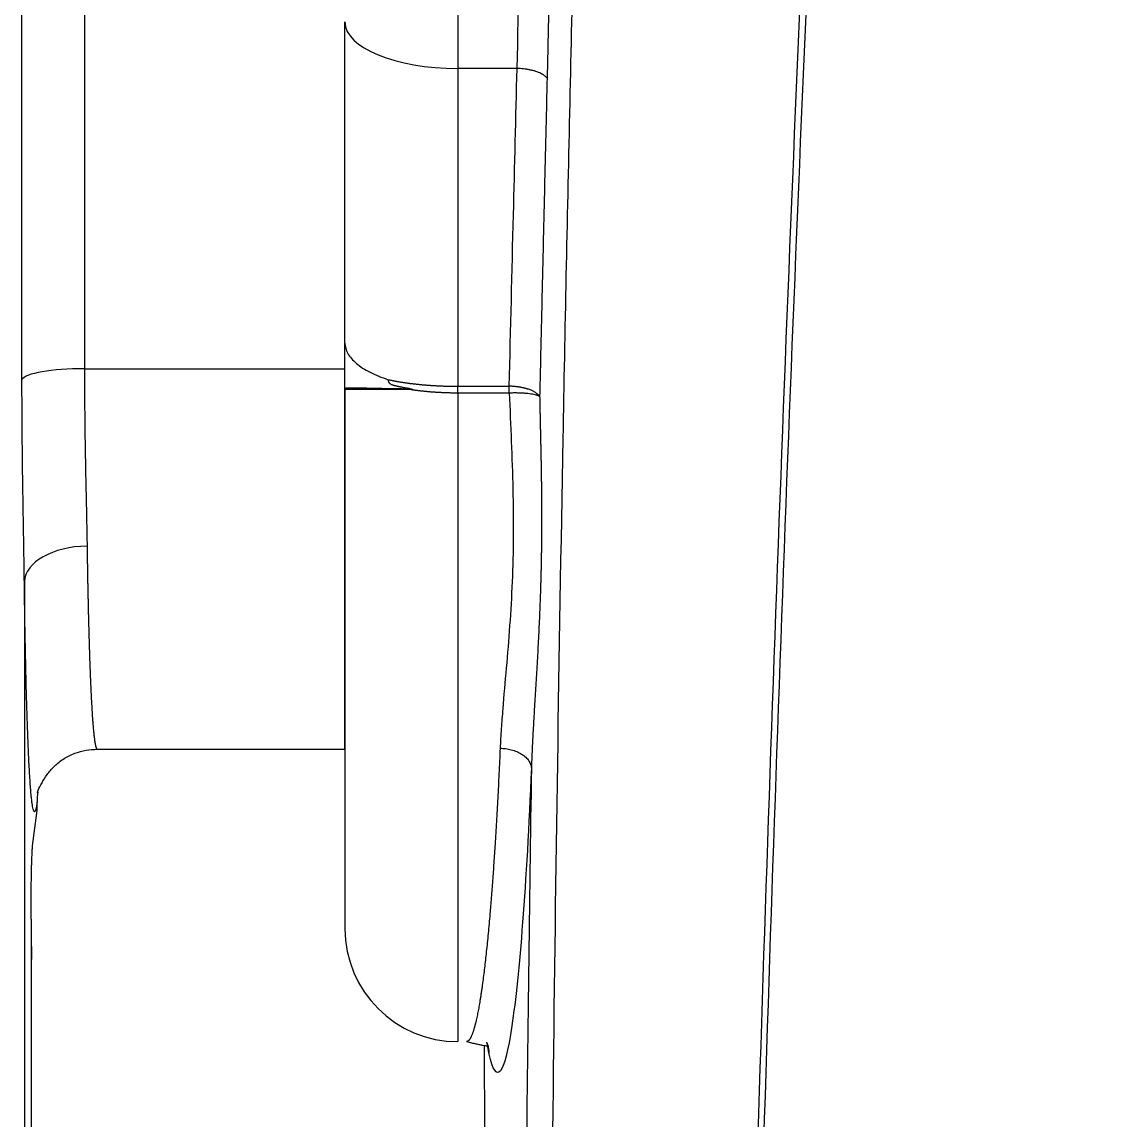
# Model space of a CAD drawing. Extents: x 8663 to 11443, y -20992 to -18942.
# Drawn here: x 9398.18 to 9415.45, y -19667.23 to -19649.71 of the extents above; entities that cross this region are included whole.
import ezdxf

# ---------------------------------------------------------------- set-up
doc = ezdxf.new("R2010")
doc.units = 0
doc.layers.add('1', color=7, linetype='CONTINUOUS')

msp = doc.modelspace()

# ---------------------------------------------------------------- linework, layer by layer
at = {"layer": '1', "color": 7, "linetype": 'CONTINUOUS'}
for p, q in [((9399.178, -19596.347), (9399.178, -19655.244)), ((9398.182, -19655.418), (9398.182, -19596.52)), ((9405.131, -19634.918), (9405.131, -19650.457)), ((9403.332, -19653.785), (9403.332, -19649.715)), ((9405.131, -19650.457), (9405.131, -19655.524)), ((9406.076, -19650.457), (9405.131, -19650.457)), ((9403.332, -19655.244), (9403.332, -19653.785)), ((9399.178, -19655.244), (9403.332, -19655.244)), ((9403.332, -19661.313), (9403.332, -19655.244)), ((9403.332, -19655.578), (9403.332, -19655.578)), ((9405.132, -19655.633), (9405.132, -19655.524)), ((9405.132, -19655.524), (9405.951, -19655.524)), ((9405.132, -19655.633), (9405.132, -19665.975)), ((9405.951, -19655.633), (9405.132, -19655.633)), ((9398.22, -19658.637), (9398.22, -19806.698)), ((9399.382, -19661.313), (9403.332, -19661.313)), ((9398.352, -19662.855), (9398.424, -19662.288)), ((9398.424, -19662.288), (9398.424, -19662.157)), ((9398.327, -19664.024), (9398.327, -19805.923)), ((9398.332, -19664.666), (9398.327, -19664.666)), ((9398.332, -19805.885), (9398.332, -19664.666))]:
    msp.add_line(p, q, dxfattribs=at)
msp.add_arc((9405.132, -19664.175), 1.8, 180, 270, dxfattribs=at)
for centre, major_axis, ratio, start_param, end_param in [((9405.131, -19649.715), (-1.799, 0), 0.412349, 0, 1.570796), ((9399.178, -19655.435), (1, 0), 0.190809, 1.570796, 3.050558), ((9403.832, -19655.574), (-0.5, 0), 0.857808, 0, 0.009666), ((9405.131, -19655.73), (-0.001, 0.5), 0.000474, 4.908309, 5.136952), ((9399.22, -19658.642), (1, 0.013), 0.568087, 1.563554, 3.110364), ((9405.132, -19666.179), (0.488, 0.11), 0.976784, 6.070726, 6.435378)]:
    msp.add_ellipse(centre, major_axis=major_axis, ratio=ratio, start_param=start_param, end_param=end_param, dxfattribs=at)
for points, knots in [([(9412.8, -19557.419), (9412.787, -19557.543), (9412.76, -19557.79), (9412.72, -19558.161), (9412.681, -19558.531), (9412.641, -19558.9), (9412.602, -19559.27), (9412.563, -19559.638), (9412.524, -19560.007), (9412.485, -19560.374), (9412.447, -19560.741), (9412.409, -19561.108), (9412.37, -19561.474), (9412.332, -19561.84), (9412.295, -19562.205), (9412.257, -19562.57), (9412.22, -19562.934), (9412.183, -19563.298), (9412.146, -19563.661), (9412.109, -19564.024), (9412.072, -19564.386), (9412.036, -19564.748), (9411.999, -19565.11), (9411.963, -19565.47), (9411.927, -19565.831), (9411.892, -19566.19), (9411.856, -19566.55), (9411.821, -19566.909), (9411.786, -19567.267), (9411.751, -19567.625), (9411.716, -19567.982), (9411.681, -19568.339), (9411.647, -19568.695), (9411.613, -19569.051), (9411.578, -19569.406), (9411.545, -19569.761), (9411.511, -19570.116), (9411.477, -19570.469), (9411.444, -19570.823), (9411.411, -19571.176), (9411.378, -19571.528), (9411.345, -19571.88), (9411.312, -19572.231), (9411.279, -19572.582), (9411.247, -19572.933), (9411.215, -19573.283), (9411.183, -19573.632), (9411.151, -19573.981), (9411.119, -19574.329), (9411.088, -19574.677), (9411.056, -19575.025), (9411.025, -19575.371), (9410.994, -19575.718), (9410.963, -19576.064), (9410.797, -19577.931), (9410.507, -19581.3), (9410.111, -19586.166), (9409.743, -19590.975), (9409.393, -19595.842), (9409.061, -19600.765), (9408.75, -19605.745), (9408.464, -19610.666), (9408.198, -19615.64), (9407.951, -19620.669), (9407.724, -19625.752), (9407.521, -19630.775), (9407.369, -19634.96), (9407.258, -19638.321), (9407.179, -19640.877), (9407.104, -19643.44), (9407.034, -19646.009), (9406.97, -19648.585), (9406.91, -19651.167), (9406.854, -19653.756), (9406.754, -19658.927), (9406.636, -19666.751), (9406.559, -19676.091), (9406.534, -19684.332), (9406.541, -19691.442), (9406.574, -19698.584), (9406.631, -19705.763), (9406.709, -19712.985), (9406.789, -19719.048), (9406.862, -19723.918), (9406.92, -19727.567), (9406.992, -19731.826), (9407.08, -19736.729), (9407.173, -19741.621), (9407.258, -19745.933), (9407.334, -19749.625), (9407.428, -19753.932), (9407.545, -19758.884), (9407.739, -19766.239), (9408.035, -19775.556), (9408.447, -19785.413), (9408.902, -19794.101), (9409.365, -19801.539), (9409.91, -19808.966), (9410.548, -19816.387), (9411.287, -19823.808), (9412.03, -19830.251), (9412.729, -19835.67), (9413.335, -19840.021), (9414.002, -19844.456), (9414.735, -19848.974), (9415.585, -19853.824), (9416.567, -19858.996), (9417.703, -19864.478), (9418.946, -19870.008), (9420.29, -19875.54), (9421.724, -19881.029), (9422.992, -19885.568), (9424.048, -19889.166), (9424.732, -19891.426), (9425.285, -19893.209), (9425.621, -19894.277), (9425.864, -19895.041), (9426.011, -19895.503), (9426.143, -19895.915), (9426.26, -19896.275), (9426.36, -19896.586), (9426.444, -19896.846), (9426.513, -19897.055), (9426.553, -19897.178), (9426.57, -19897.231)], [0, 0, 0, 0, 0.001241, 0.00248, 0.003717, 0.004952, 0.006185, 0.007416, 0.008645, 0.009872, 0.011097, 0.012319, 0.01354, 0.014759, 0.015976, 0.01719, 0.018403, 0.019613, 0.020822, 0.022028, 0.023233, 0.024435, 0.025635, 0.026834, 0.02803, 0.029224, 0.030416, 0.031607, 0.032795, 0.033981, 0.035165, 0.036347, 0.037527, 0.038705, 0.039881, 0.041055, 0.042226, 0.043396, 0.044564, 0.04573, 0.046893, 0.048055, 0.049215, 0.050372, 0.051528, 0.052681, 0.053833, 0.054982, 0.05613, 0.057275, 0.058418, 0.05956, 0.060699, 0.061836, 0.062971, 0.079103, 0.094968, 0.110569, 0.125907, 0.142077, 0.157962, 0.173567, 0.188891, 0.205005, 0.220826, 0.236356, 0.251599, 0.259392, 0.267179, 0.27496, 0.282736, 0.290508, 0.298274, 0.306037, 0.313796, 0.344647, 0.37569, 0.396095, 0.416699, 0.437512, 0.457875, 0.478521, 0.499454, 0.509686, 0.52004, 0.530515, 0.545888, 0.561649, 0.571965, 0.582371, 0.592863, 0.608343, 0.624159, 0.654855, 0.686785, 0.70704, 0.727874, 0.749295, 0.769464, 0.790282, 0.811757, 0.823758, 0.836014, 0.848524, 0.861289, 0.874309, 0.889719, 0.905324, 0.921126, 0.937126, 0.952927, 0.968554, 0.976532, 0.984276, 0.988293, 0.992138, 0.993638, 0.99499, 0.996194, 0.99725, 0.998159, 0.998921, 0.999534, 1, 1, 1, 1]), ([(9606.94, -20056.92), (9606.804, -20056.92), (9606.533, -20056.92), (9606.126, -20056.918), (9605.719, -20056.916), (9605.312, -20056.912), (9604.904, -20056.906), (9604.497, -20056.9), (9604.089, -20056.892), (9603.68, -20056.884), (9603.272, -20056.874), (9602.864, -20056.863), (9602.455, -20056.85), (9602.046, -20056.837), (9601.637, -20056.822), (9601.227, -20056.806), (9600.818, -20056.789), (9600.408, -20056.771), (9599.999, -20056.751), (9599.589, -20056.731), (9599.179, -20056.709), (9598.768, -20056.686), (9598.358, -20056.662), (9597.948, -20056.636), (9597.537, -20056.61), (9597.126, -20056.582), (9596.715, -20056.553), (9596.304, -20056.523), (9595.893, -20056.492), (9595.482, -20056.459), (9595.07, -20056.426), (9594.659, -20056.391), (9594.247, -20056.355), (9593.836, -20056.317), (9593.424, -20056.279), (9593.012, -20056.239), (9592.6, -20056.199), (9592.188, -20056.157), (9591.776, -20056.113), (9591.364, -20056.069), (9590.951, -20056.024), (9590.539, -20055.977), (9590.126, -20055.929), (9589.714, -20055.88), (9589.301, -20055.829), (9588.889, -20055.778), (9588.476, -20055.725), (9588.063, -20055.671), (9587.65, -20055.616), (9587.237, -20055.56), (9586.824, -20055.503), (9586.411, -20055.444), (9585.998, -20055.384), (9585.585, -20055.323), (9585.172, -20055.261), (9584.759, -20055.198), (9584.346, -20055.133), (9583.932, -20055.068), (9583.519, -20055.001), (9583.106, -20054.933), (9582.693, -20054.863), (9582.279, -20054.793), (9581.866, -20054.721), (9581.453, -20054.648), (9581.039, -20054.574), (9580.626, -20054.499), (9580.213, -20054.423), (9579.799, -20054.345), (9579.386, -20054.266), (9578.973, -20054.187), (9578.559, -20054.105), (9578.146, -20054.023), (9577.733, -20053.94), (9577.32, -20053.855), (9576.906, -20053.769), (9576.493, -20053.682), (9576.08, -20053.594), (9575.667, -20053.505), (9575.254, -20053.414), (9574.841, -20053.322), (9574.428, -20053.229), (9574.015, -20053.135), (9573.602, -20053.04), (9573.189, -20052.944), (9572.776, -20052.846), (9572.363, -20052.747), (9571.95, -20052.647), (9571.538, -20052.546), (9571.125, -20052.444), (9570.713, -20052.34), (9570.3, -20052.235), (9569.888, -20052.13), (9569.476, -20052.022), (9569.064, -20051.914), (9568.651, -20051.805), (9568.239, -20051.694), (9567.828, -20051.583), (9567.416, -20051.47), (9567.004, -20051.356), (9566.593, -20051.24), (9566.181, -20051.124), (9565.77, -20051.006), (9565.359, -20050.887), (9564.947, -20050.768), (9564.536, -20050.646), (9564.126, -20050.524), (9563.715, -20050.401), (9563.304, -20050.276), (9562.894, -20050.15), (9562.484, -20050.023), (9562.073, -20049.895), (9561.663, -20049.766), (9561.254, -20049.635), (9560.844, -20049.504), (9560.434, -20049.371), (9560.025, -20049.237), (9559.616, -20049.102), (9559.207, -20048.966), (9558.798, -20048.828), (9558.389, -20048.69), (9557.981, -20048.55), (9557.572, -20048.409), (9557.164, -20048.267), (9556.756, -20048.123), (9556.348, -20047.979), (9555.941, -20047.833), (9555.533, -20047.687), (9555.126, -20047.539), (9554.719, -20047.39), (9554.312, -20047.239), (9553.905, -20047.088), (9553.499, -20046.935), (9553.093, -20046.782), (9552.687, -20046.627), (9552.281, -20046.471), (9551.875, -20046.313), (9551.47, -20046.155), (9551.065, -20045.995), (9550.66, -20045.835), (9550.255, -20045.673), (9549.851, -20045.51), (9549.447, -20045.346), (9549.043, -20045.18), (9548.639, -20045.014), (9548.235, -20044.846), (9547.832, -20044.677), (9547.429, -20044.507), (9547.026, -20044.336), (9546.624, -20044.164), (9546.221, -20043.99), (9545.819, -20043.816), (9545.418, -20043.64), (9545.016, -20043.463), (9544.615, -20043.285), (9544.214, -20043.106), (9543.814, -20042.925), (9543.413, -20042.744), (9543.013, -20042.561), (9542.614, -20042.377), (9542.214, -20042.193), (9541.815, -20042.007), (9541.416, -20041.819), (9541.018, -20041.631), (9540.62, -20041.442), (9540.222, -20041.251), (9539.824, -20041.059), (9539.427, -20040.866), (9539.03, -20040.672), (9538.633, -20040.477), (9538.237, -20040.281), (9537.841, -20040.084), (9537.445, -20039.885), (9537.05, -20039.685), (9536.655, -20039.485), (9536.26, -20039.283), (9535.866, -20039.08), (9535.472, -20038.876), (9535.078, -20038.67), (9532.628, -20037.385), (9528.16, -20034.907), (9521.79, -20031.011), (9515.544, -20026.819), (9509.436, -20022.337), (9503.601, -20017.671), (9498.016, -20012.823), (9492.657, -20007.795), (9487.392, -20002.466), (9482.232, -19996.842), (9477.279, -19991.041), (9472.554, -19985.111), (9468.072, -19979.105), (9463.765, -19972.954), (9459.629, -19966.669), (9455.321, -19959.707), (9450.919, -19952.075), (9446.5, -19943.787), (9442.395, -19935.457), (9438.435, -19926.753), (9434.664, -19917.721), (9431.118, -19908.408), (9427.942, -19899.229), (9425.115, -19890.2), (9422.616, -19881.335), (9420.427, -19872.649), (9418.527, -19864.152), (9417.071, -19856.732), (9415.956, -19850.354), (9415.1, -19844.98), (9414.333, -19839.677), (9413.647, -19834.449), (9413.037, -19829.297), (9412.495, -19824.223), (9411.765, -19816.626), (9410.984, -19806.637), (9410.284, -19794.398), (9409.833, -19783.241), (9409.545, -19773.075), (9409.364, -19763.806), (9409.246, -19754.752), (9409.183, -19747.036), (9409.145, -19740.592), (9409.122, -19735.356), (9409.108, -19730.151), (9409.103, -19724.975), (9409.108, -19719.828), (9409.124, -19714.71), (9409.158, -19708.314), (9409.225, -19700.649), (9409.344, -19691.724), (9409.508, -19682.835), (9409.744, -19673.059), (9410.072, -19662.357), (9410.519, -19650.693), (9410.981, -19640.657), (9411.421, -19632.243), (9411.806, -19625.454), (9412.226, -19618.603), (9412.683, -19611.689), (9413.109, -19605.67), (9413.492, -19600.528), (9413.762, -19597.034), (9414.003, -19593.997), (9414.23, -19591.184), (9414.499, -19587.92), (9414.788, -19584.468), (9415.076, -19581.092), (9415.368, -19577.718), (9415.665, -19574.345), (9415.867, -19572.097), (9415.968, -19570.972)], [0, 0, 0, 0, 0.000679, 0.001358, 0.002037, 0.002717, 0.003397, 0.004078, 0.004759, 0.00544, 0.006122, 0.006804, 0.007486, 0.008169, 0.008852, 0.009536, 0.01022, 0.010904, 0.011589, 0.012274, 0.012959, 0.013645, 0.014331, 0.015017, 0.015704, 0.016391, 0.017079, 0.017766, 0.018455, 0.019143, 0.019832, 0.020521, 0.021211, 0.0219, 0.022591, 0.023281, 0.023972, 0.024663, 0.025355, 0.026047, 0.026739, 0.027432, 0.028125, 0.028818, 0.029512, 0.030206, 0.030901, 0.031595, 0.032291, 0.032986, 0.033682, 0.034378, 0.035075, 0.035771, 0.036469, 0.037166, 0.037864, 0.038563, 0.039261, 0.03996, 0.04066, 0.04136, 0.04206, 0.04276, 0.043461, 0.044162, 0.044864, 0.045566, 0.046268, 0.046971, 0.047674, 0.048377, 0.049081, 0.049785, 0.050489, 0.051194, 0.051899, 0.052605, 0.053311, 0.054017, 0.054724, 0.05543, 0.056138, 0.056846, 0.057554, 0.058262, 0.058971, 0.05968, 0.060389, 0.061099, 0.06181, 0.06252, 0.063231, 0.063942, 0.064654, 0.065366, 0.066078, 0.066791, 0.067504, 0.068218, 0.068931, 0.069646, 0.07036, 0.071075, 0.07179, 0.072506, 0.073221, 0.073938, 0.074654, 0.075371, 0.076088, 0.076806, 0.077524, 0.078242, 0.078961, 0.07968, 0.0804, 0.081119, 0.081839, 0.08256, 0.083281, 0.084002, 0.084723, 0.085445, 0.086167, 0.08689, 0.087613, 0.088336, 0.08906, 0.089784, 0.090508, 0.091233, 0.091958, 0.092684, 0.093409, 0.094136, 0.094862, 0.095589, 0.096317, 0.097044, 0.097772, 0.098501, 0.09923, 0.099959, 0.100688, 0.101418, 0.102149, 0.102879, 0.10361, 0.104342, 0.105073, 0.105806, 0.106538, 0.107271, 0.108004, 0.108737, 0.109471, 0.110205, 0.11094, 0.111675, 0.11241, 0.113146, 0.113881, 0.114618, 0.115354, 0.116091, 0.116829, 0.117566, 0.118305, 0.119043, 0.119782, 0.120521, 0.121261, 0.122, 0.122741, 0.123481, 0.124222, 0.124964, 0.125706, 0.138083, 0.15055, 0.163109, 0.175762, 0.188506, 0.200547, 0.212825, 0.225341, 0.238097, 0.25109, 0.263592, 0.27612, 0.288677, 0.301261, 0.31387, 0.329758, 0.345473, 0.361014, 0.376383, 0.393487, 0.410174, 0.426446, 0.4423, 0.45774, 0.472763, 0.487368, 0.50156, 0.510842, 0.519985, 0.528989, 0.537855, 0.546583, 0.555171, 0.563621, 0.585135, 0.605826, 0.625708, 0.641792, 0.657541, 0.672956, 0.688042, 0.697061, 0.706038, 0.714978, 0.723886, 0.732763, 0.74161, 0.750427, 0.765999, 0.781576, 0.79716, 0.81276, 0.833249, 0.85406, 0.875198, 0.887352, 0.899667, 0.912144, 0.924785, 0.93759, 0.945291, 0.953189, 0.956928, 0.962128, 0.968792, 0.975037, 0.98128, 0.987521, 0.993761, 1, 1, 1, 1]), ([(9416.176, -19571.27), (9416.173, -19571.299), (9416.161, -19571.414), (9416.135, -19571.667), (9416.092, -19572.083), (9416.033, -19572.664), (9415.952, -19573.463), (9415.857, -19574.407), (9415.651, -19576.493), (9415.347, -19579.65), (9414.963, -19583.839), (9414.607, -19587.919), (9414.258, -19592.096), (9413.989, -19595.493), (9413.782, -19598.179), (9413.651, -19599.9), (9413.524, -19601.593), (9413.401, -19603.26), (9413.209, -19605.891), (9412.907, -19610.125), (9412.466, -19616.612), (9411.988, -19624.186), (9411.543, -19631.907), (9411.083, -19640.617), (9410.621, -19650.557), (9410.172, -19662.106), (9409.807, -19673.798), (9409.528, -19685.632), (9409.335, -19697.606), (9409.236, -19707.837), (9409.193, -19716.266), (9409.178, -19722.845), (9409.179, -19729.437), (9409.196, -19736.041), (9409.227, -19742.658), (9409.271, -19749.286), (9409.332, -19755.924), (9409.419, -19762.57), (9409.537, -19769.223), (9409.692, -19775.882), (9409.891, -19782.528), (9410.149, -19789.402), (9410.491, -19796.748), (9410.958, -19804.828), (9411.589, -19813.638), (9412.435, -19823.175), (9413.559, -19833.43), (9415.039, -19844.39), (9416.617, -19853.917), (9418.13, -19861.766), (9419.39, -19867.708), (9420.753, -19873.599), (9422.218, -19879.437), (9423.783, -19885.221), (9425.446, -19890.948), (9427.206, -19896.617), (9429.06, -19902.226), (9431.007, -19907.774), (9433.045, -19913.258), (9435.173, -19918.678), (9437.389, -19924.032), (9439.693, -19929.318), (9442.084, -19934.533), (9444.561, -19939.676), (9447.125, -19944.745), (9449.773, -19949.738), (9452.506, -19954.652), (9455.322, -19959.486), (9458.22, -19964.237), (9461.198, -19968.904), (9464.257, -19973.484), (9467.395, -19977.975), (9470.615, -19982.373), (9473.914, -19986.674), (9476.368, -19989.723), (9477.907, -19991.582), (9478.5, -19992.292), (9479.095, -19992.999), (9479.693, -19993.702), (9480.293, -19994.403), (9480.895, -19995.1), (9481.5, -19995.794), (9482.107, -19996.485), (9482.716, -19997.172), (9483.328, -19997.856), (9483.942, -19998.537), (9484.559, -19999.215), (9485.177, -19999.889), (9485.799, -20000.56), (9486.422, -20001.228), (9487.048, -20001.892), (9487.676, -20002.553), (9488.307, -20003.21), (9488.94, -20003.864), (9489.575, -20004.515), (9490.213, -20005.162), (9490.852, -20005.805), (9491.495, -20006.445), (9492.139, -20007.081), (9492.786, -20007.714), (9493.435, -20008.343), (9494.086, -20008.968), (9494.74, -20009.59), (9495.396, -20010.209), (9496.054, -20010.823), (9496.714, -20011.434), (9497.377, -20012.041), (9498.041, -20012.644), (9498.708, -20013.244), (9499.378, -20013.84), (9500.05, -20014.432), (9500.723, -20015.021), (9501.399, -20015.605), (9502.077, -20016.186), (9502.757, -20016.762), (9503.44, -20017.335), (9504.124, -20017.904), (9504.81, -20018.47), (9505.498, -20019.031), (9506.189, -20019.588), (9506.881, -20020.142), (9507.576, -20020.692), (9508.272, -20021.237), (9508.97, -20021.779), (9509.671, -20022.317), (9510.373, -20022.852), (9511.077, -20023.382), (9511.783, -20023.908), (9512.491, -20024.43), (9513.201, -20024.949), (9513.912, -20025.463), (9514.625, -20025.974), (9515.34, -20026.48), (9516.057, -20026.983), (9516.775, -20027.481), (9517.495, -20027.976), (9518.217, -20028.466), (9518.94, -20028.953), (9519.665, -20029.435), (9520.392, -20029.913), (9521.12, -20030.388), (9521.85, -20030.858), (9522.581, -20031.324), (9523.314, -20031.787), (9524.048, -20032.245), (9524.784, -20032.699), (9525.522, -20033.149), (9526.261, -20033.595), (9527.001, -20034.037), (9527.743, -20034.475), (9528.486, -20034.909), (9529.231, -20035.338), (9529.976, -20035.764), (9530.724, -20036.185), (9531.472, -20036.602), (9532.222, -20037.015), (9532.973, -20037.424), (9533.725, -20037.829), (9534.479, -20038.229), (9535.234, -20038.626), (9535.99, -20039.018), (9536.747, -20039.406), (9537.505, -20039.79), (9538.265, -20040.17), (9539.025, -20040.545), (9539.787, -20040.916), (9540.55, -20041.284), (9541.313, -20041.646), (9542.078, -20042.005), (9542.844, -20042.359), (9543.611, -20042.71), (9544.379, -20043.056), (9545.148, -20043.397), (9545.917, -20043.735), (9546.687, -20044.068), (9547.459, -20044.396), (9548.231, -20044.721), (9549.004, -20045.041), (9549.778, -20045.357), (9550.553, -20045.669), (9551.328, -20045.977), (9552.105, -20046.28), (9552.882, -20046.579), (9553.659, -20046.873), (9554.438, -20047.164), (9555.217, -20047.45), (9555.996, -20047.731), (9556.776, -20048.009), (9557.557, -20048.282), (9558.339, -20048.551), (9559.121, -20048.815), (9559.903, -20049.075), (9560.686, -20049.331), (9561.47, -20049.583), (9562.254, -20049.83), (9563.038, -20050.073), (9563.823, -20050.312), (9564.608, -20050.547), (9565.393, -20050.777), (9566.179, -20051.002), (9566.965, -20051.224), (9567.751, -20051.441), (9568.538, -20051.654), (9569.325, -20051.863), (9570.112, -20052.067), (9570.899, -20052.267), (9571.687, -20052.462), (9572.474, -20052.654), (9573.262, -20052.841), (9574.05, -20053.023), (9574.838, -20053.202), (9575.626, -20053.376), (9576.414, -20053.546), (9577.203, -20053.711), (9577.991, -20053.872), (9578.779, -20054.029), (9579.566, -20054.181), (9580.354, -20054.33), (9581.142, -20054.473), (9581.93, -20054.613), (9582.718, -20054.748), (9583.505, -20054.879), (9584.293, -20055.006), (9585.08, -20055.128), (9585.867, -20055.246), (9586.653, -20055.36), (9587.44, -20055.469), (9588.226, -20055.574), (9589.012, -20055.674), (9589.797, -20055.771), (9590.582, -20055.863), (9591.366, -20055.951), (9592.151, -20056.034), (9592.934, -20056.113), (9593.718, -20056.188), (9594.5, -20056.258), (9595.283, -20056.325), (9596.064, -20056.386), (9596.846, -20056.444), (9597.626, -20056.497), (9598.406, -20056.546), (9599.186, -20056.591), (9599.964, -20056.631), (9600.742, -20056.667), (9601.52, -20056.699), (9602.296, -20056.727), (9603.072, -20056.75), (9603.847, -20056.769), (9604.622, -20056.784), (9605.395, -20056.794), (9606.168, -20056.8), (9606.683, -20056.801), (9606.94, -20056.801)], [0, 0, 0, 0, 0.000167, 0.000641, 0.001422, 0.00251, 0.003904, 0.005911, 0.007808, 0.015614, 0.023602, 0.03122, 0.038357, 0.046819, 0.050042, 0.053214, 0.056333, 0.0594, 0.062415, 0.070849, 0.08273, 0.098058, 0.112311, 0.124798, 0.145313, 0.16594, 0.186679, 0.207529, 0.228491, 0.249568, 0.260942, 0.272307, 0.283668, 0.29502, 0.306366, 0.317704, 0.329035, 0.340359, 0.351675, 0.362985, 0.374288, 0.385492, 0.397928, 0.411598, 0.4265, 0.442633, 0.460001, 0.4786, 0.498432, 0.508681, 0.518879, 0.529028, 0.539128, 0.549178, 0.559181, 0.569135, 0.579038, 0.588893, 0.598698, 0.608455, 0.618163, 0.627821, 0.637428, 0.646989, 0.656499, 0.665963, 0.675375, 0.684739, 0.694053, 0.703318, 0.712533, 0.721701, 0.730819, 0.739886, 0.748907, 0.750456, 0.752002, 0.753548, 0.755092, 0.756634, 0.758176, 0.759715, 0.761253, 0.76279, 0.764325, 0.765858, 0.767391, 0.768921, 0.770451, 0.771978, 0.773505, 0.775029, 0.776553, 0.778075, 0.779595, 0.781114, 0.782631, 0.784147, 0.785662, 0.787174, 0.788685, 0.790195, 0.791703, 0.793211, 0.794717, 0.796221, 0.797723, 0.799224, 0.800723, 0.802222, 0.803719, 0.805215, 0.806709, 0.808201, 0.809692, 0.811181, 0.812669, 0.814155, 0.81564, 0.817123, 0.818605, 0.820085, 0.821564, 0.823042, 0.824518, 0.825993, 0.827466, 0.828938, 0.830409, 0.831878, 0.833345, 0.83481, 0.836274, 0.837737, 0.839199, 0.840659, 0.842117, 0.843574, 0.84503, 0.846483, 0.847936, 0.849386, 0.850836, 0.852284, 0.853731, 0.855176, 0.85662, 0.858062, 0.859503, 0.860942, 0.86238, 0.863816, 0.865251, 0.866684, 0.868116, 0.869546, 0.870975, 0.872402, 0.873828, 0.875253, 0.876676, 0.878098, 0.879518, 0.880936, 0.882353, 0.883769, 0.885183, 0.886596, 0.888007, 0.889417, 0.890826, 0.892232, 0.893638, 0.895041, 0.896443, 0.897844, 0.899243, 0.900641, 0.902037, 0.903433, 0.904827, 0.906219, 0.907609, 0.908998, 0.910386, 0.911772, 0.913157, 0.91454, 0.915921, 0.917302, 0.918681, 0.920058, 0.921434, 0.922809, 0.924182, 0.925553, 0.926923, 0.928292, 0.929658, 0.931024, 0.932387, 0.933749, 0.935111, 0.936471, 0.937829, 0.939186, 0.940541, 0.941894, 0.943247, 0.944598, 0.945947, 0.947295, 0.948642, 0.949987, 0.95133, 0.952672, 0.954012, 0.95535, 0.956687, 0.958023, 0.959358, 0.960692, 0.962024, 0.963355, 0.964683, 0.96601, 0.967336, 0.968661, 0.969983, 0.971305, 0.972624, 0.973943, 0.97526, 0.976575, 0.977889, 0.979201, 0.980512, 0.981822, 0.98313, 0.984437, 0.985742, 0.987045, 0.988347, 0.989648, 0.990947, 0.992245, 0.993541, 0.994836, 0.996129, 0.997421, 0.998712, 1, 1, 1, 1]), ([(9406.076, -19650.457), (9406.101, -19649.447), (9406.117, -19648.426), (9406.14, -19646.364), (9406.148, -19645.325), (9406.167, -19644.277)], [0, 0, 0, 0, 0.5, 0.5, 1, 1, 1, 1]), ([(9406.665, -19644.434), (9406.664, -19644.485), (9406.662, -19644.587), (9406.659, -19644.74), (9406.656, -19644.893), (9406.653, -19645.046), (9406.65, -19645.199), (9406.648, -19645.352), (9406.645, -19645.506), (9406.643, -19645.659), (9406.64, -19645.813), (9406.638, -19645.967), (9406.635, -19646.12), (9406.633, -19646.274), (9406.631, -19646.428), (9406.628, -19646.582), (9406.626, -19646.736), (9406.624, -19646.89), (9406.621, -19647.044), (9406.619, -19647.199), (9406.617, -19647.353), (9406.614, -19647.507), (9406.612, -19647.662), (9406.609, -19647.816), (9406.607, -19647.971), (9406.604, -19648.126), (9406.601, -19648.281), (9406.599, -19648.436), (9406.596, -19648.591), (9406.593, -19648.746), (9406.59, -19648.901), (9406.587, -19649.056), (9406.584, -19649.211), (9406.581, -19649.367), (9406.578, -19649.522), (9406.575, -19649.678), (9406.572, -19649.833), (9406.568, -19649.989), (9406.565, -19650.145), (9406.561, -19650.301), (9406.558, -19650.457), (9406.555, -19650.561), (9406.554, -19650.613)], [0, 0, 0, 0, 0.024452, 0.048932, 0.073439, 0.097973, 0.122534, 0.147123, 0.171739, 0.196383, 0.221055, 0.245754, 0.270481, 0.295236, 0.320018, 0.344829, 0.369667, 0.394534, 0.419428, 0.444351, 0.469303, 0.494282, 0.519291, 0.544328, 0.569393, 0.594488, 0.619611, 0.644763, 0.669945, 0.695155, 0.720395, 0.745665, 0.770964, 0.796292, 0.821651, 0.847039, 0.872457, 0.897905, 0.923383, 0.948892, 0.974431, 1, 1, 1, 1]), ([(9405.951, -19655.524), (9405.973, -19654.613), (9405.995, -19653.702), (9406.037, -19652.013), (9406.056, -19651.235), (9406.076, -19650.457)], [0, 0, 0, 0, 0.539268, 0.539268, 1, 1, 1, 1]), ([(9406.554, -19650.613), (9406.549, -19650.801), (9406.54, -19651.178), (9406.527, -19651.743), (9406.513, -19652.308), (9406.5, -19652.872), (9406.487, -19653.436), (9406.474, -19654), (9406.461, -19654.563), (9406.448, -19655.126), (9406.439, -19655.501), (9406.435, -19655.689)], [0, 0, 0, 0, 0.11148, 0.222868, 0.334163, 0.445365, 0.556475, 0.667494, 0.778421, 0.889256, 1, 1, 1, 1]), ([(9403.332, -19654.835), (9403.332, -19654.891), (9403.347, -19654.947), (9403.408, -19655.056), (9403.454, -19655.109), (9403.573, -19655.21), (9403.647, -19655.258), (9403.818, -19655.345), (9403.915, -19655.384), (9404.022, -19655.419)], [0, 0, 0, 0, 0.25, 0.25, 0.5, 0.5, 0.75, 0.75, 1, 1, 1, 1]), ([(9399.178, -19655.244), (9399.178, -19655.259), (9399.178, -19655.288), (9399.178, -19655.332), (9399.178, -19655.376), (9399.178, -19655.42), (9399.179, -19655.465), (9399.179, -19655.51), (9399.179, -19655.555), (9399.179, -19655.6), (9399.179, -19655.646), (9399.18, -19655.692), (9399.18, -19655.739), (9399.18, -19655.785), (9399.181, -19655.832), (9399.181, -19655.879), (9399.182, -19655.927), (9399.182, -19655.974), (9399.183, -19656.022), (9399.183, -19656.07), (9399.184, -19656.119), (9399.184, -19656.168), (9399.185, -19656.216), (9399.186, -19656.266), (9399.186, -19656.315), (9399.187, -19656.365), (9399.188, -19656.414), (9399.189, -19656.464), (9399.189, -19656.515), (9399.19, -19656.565), (9399.191, -19656.616), (9399.192, -19656.666), (9399.193, -19656.716), (9399.195, -19656.794), (9399.197, -19656.928), (9399.202, -19657.145), (9399.206, -19657.349), (9399.21, -19657.511), (9399.212, -19657.606), (9399.213, -19657.695), (9399.215, -19657.78), (9399.216, -19657.86), (9399.218, -19657.936), (9399.219, -19658.007), (9399.22, -19658.052), (9399.22, -19658.074)], [0, 0, 0, 0, 0.014318, 0.028753, 0.043307, 0.057979, 0.072769, 0.087677, 0.102703, 0.117847, 0.13311, 0.14849, 0.163989, 0.179606, 0.195341, 0.211194, 0.227165, 0.243255, 0.259463, 0.275788, 0.292232, 0.308795, 0.325475, 0.342274, 0.35919, 0.376225, 0.393379, 0.41065, 0.42804, 0.445547, 0.463173, 0.480918, 0.49878, 0.515558, 0.562778, 0.64044, 0.74854, 0.785458, 0.820809, 0.854592, 0.886808, 0.917457, 0.946539, 0.974053, 1, 1, 1, 1]), ([(9398.22, -19658.637), (9398.22, -19658.623), (9398.22, -19658.595), (9398.219, -19658.553), (9398.219, -19658.511), (9398.218, -19658.468), (9398.218, -19658.426), (9398.217, -19658.383), (9398.216, -19658.34), (9398.216, -19658.297), (9398.215, -19658.254), (9398.214, -19658.211), (9398.214, -19658.168), (9398.213, -19658.124), (9398.212, -19658.08), (9398.211, -19658.037), (9398.211, -19657.993), (9398.21, -19657.949), (9398.209, -19657.904), (9398.208, -19657.86), (9398.208, -19657.816), (9398.207, -19657.771), (9398.206, -19657.726), (9398.205, -19657.681), (9398.205, -19657.636), (9398.204, -19657.591), (9398.203, -19657.546), (9398.202, -19657.5), (9398.202, -19657.455), (9398.201, -19657.409), (9398.2, -19657.363), (9398.199, -19657.317), (9398.199, -19657.271), (9398.198, -19657.225), (9398.197, -19657.178), (9398.196, -19657.132), (9398.196, -19657.071), (9398.194, -19656.995), (9398.193, -19656.905), (9398.192, -19656.814), (9398.191, -19656.723), (9398.19, -19656.632), (9398.189, -19656.54), (9398.188, -19656.448), (9398.187, -19656.356), (9398.186, -19656.263), (9398.185, -19656.171), (9398.184, -19656.078), (9398.184, -19655.984), (9398.183, -19655.891), (9398.183, -19655.797), (9398.183, -19655.702), (9398.182, -19655.608), (9398.182, -19655.513), (9398.182, -19655.449), (9398.182, -19655.418)], [0, 0, 0, 0, 0.014289, 0.028575, 0.042858, 0.057139, 0.071418, 0.085696, 0.099972, 0.114248, 0.128524, 0.1428, 0.157076, 0.171354, 0.185633, 0.199915, 0.214198, 0.228485, 0.242775, 0.257068, 0.271366, 0.285668, 0.299975, 0.314288, 0.328606, 0.342931, 0.357262, 0.371601, 0.385947, 0.400301, 0.414663, 0.429034, 0.443415, 0.457805, 0.472205, 0.486616, 0.501038, 0.528796, 0.556534, 0.584254, 0.61196, 0.639654, 0.66734, 0.69502, 0.722698, 0.750376, 0.778058, 0.805746, 0.833444, 0.861154, 0.88888, 0.916625, 0.944391, 0.972182, 1, 1, 1, 1]), ([(9404.022, -19655.419), (9404.028, -19655.42), (9404.039, -19655.422), (9404.056, -19655.426), (9404.073, -19655.429), (9404.09, -19655.433), (9404.107, -19655.436), (9404.125, -19655.439), (9404.142, -19655.443), (9404.16, -19655.446), (9404.178, -19655.449), (9404.195, -19655.452), (9404.213, -19655.455), (9404.231, -19655.458), (9404.25, -19655.461), (9404.268, -19655.463), (9404.286, -19655.466), (9404.305, -19655.469), (9404.323, -19655.471), (9404.342, -19655.474), (9404.361, -19655.476), (9404.38, -19655.479), (9404.399, -19655.481), (9404.418, -19655.484), (9404.437, -19655.486), (9404.456, -19655.488), (9404.475, -19655.49), (9404.494, -19655.492), (9404.514, -19655.494), (9404.533, -19655.496), (9404.553, -19655.498), (9404.572, -19655.5), (9404.592, -19655.501), (9404.611, -19655.503), (9404.631, -19655.505), (9404.651, -19655.506), (9404.671, -19655.508), (9404.69, -19655.509), (9404.71, -19655.51), (9404.73, -19655.512), (9404.75, -19655.513), (9404.77, -19655.514), (9404.79, -19655.515), (9404.81, -19655.516), (9404.83, -19655.517), (9404.85, -19655.518), (9404.87, -19655.519), (9404.89, -19655.52), (9404.91, -19655.52), (9404.93, -19655.521), (9404.95, -19655.521), (9404.971, -19655.522), (9404.991, -19655.522), (9405.011, -19655.523), (9405.031, -19655.523), (9405.051, -19655.523), (9405.071, -19655.523), (9405.091, -19655.524), (9405.111, -19655.524), (9405.125, -19655.524), (9405.131, -19655.524)], [0, 0, 0, 0, 0.017761, 0.035502, 0.053225, 0.070929, 0.088614, 0.10628, 0.123928, 0.141556, 0.159166, 0.176758, 0.19433, 0.211884, 0.22942, 0.246937, 0.264435, 0.281915, 0.299377, 0.31682, 0.334245, 0.351652, 0.369041, 0.386411, 0.403763, 0.421097, 0.438413, 0.455712, 0.472992, 0.490254, 0.507498, 0.524725, 0.541933, 0.559124, 0.576297, 0.593453, 0.610591, 0.627711, 0.644814, 0.661899, 0.678967, 0.696017, 0.713051, 0.730066, 0.747065, 0.764046, 0.78101, 0.797957, 0.814887, 0.8318, 0.848695, 0.865574, 0.882436, 0.899281, 0.916109, 0.932921, 0.949716, 0.966494, 0.983255, 1, 1, 1, 1]), ([(9404.37, -19655.564), (9404.363, -19655.563), (9404.351, -19655.561), (9404.332, -19655.558), (9404.315, -19655.555), (9404.298, -19655.552), (9404.282, -19655.549), (9404.267, -19655.547), (9404.253, -19655.544), (9404.24, -19655.541), (9404.228, -19655.539), (9404.217, -19655.537), (9404.206, -19655.534), (9404.197, -19655.532), (9404.188, -19655.531), (9404.18, -19655.529), (9404.171, -19655.527), (9404.162, -19655.525), (9404.152, -19655.522), (9404.143, -19655.519), (9404.133, -19655.517), (9404.123, -19655.515), (9404.113, -19655.512), (9404.104, -19655.51), (9404.095, -19655.507), (9404.087, -19655.505), (9404.077, -19655.501), (9404.067, -19655.496), (9404.056, -19655.49), (9404.046, -19655.482), (9404.04, -19655.474), (9404.036, -19655.466), (9404.033, -19655.46), (9404.03, -19655.451), (9404.028, -19655.442), (9404.025, -19655.431), (9404.023, -19655.423), (9404.023, -19655.419)], [0, 0, 0, 0, 0.047779, 0.093533, 0.137261, 0.17896, 0.218559, 0.256032, 0.291391, 0.324647, 0.355808, 0.384883, 0.411879, 0.4368, 0.45965, 0.480444, 0.499374, 0.529455, 0.554807, 0.578215, 0.603707, 0.630054, 0.656795, 0.683319, 0.707808, 0.729609, 0.749116, 0.785879, 0.819118, 0.848546, 0.874308, 0.887893, 0.904145, 0.923314, 0.945583, 0.9711, 1, 1, 1, 1]), ([(9403.332, -19655.574), (9403.332, -19655.573), (9403.332, -19655.572), (9403.332, -19655.571), (9403.332, -19655.57), (9403.332, -19655.569), (9403.332, -19655.568), (9403.332, -19655.567), (9403.332, -19655.567), (9403.332, -19655.566), (9403.332, -19655.565), (9403.333, -19655.564), (9403.333, -19655.563), (9403.333, -19655.562), (9403.333, -19655.561), (9403.334, -19655.56), (9403.334, -19655.56), (9403.335, -19655.559), (9403.335, -19655.558), (9403.336, -19655.558), (9403.337, -19655.557), (9403.338, -19655.556), (9403.339, -19655.556), (9403.34, -19655.555), (9403.342, -19655.554), (9403.343, -19655.554), (9403.345, -19655.553), (9403.347, -19655.553), (9403.349, -19655.552), (9403.351, -19655.552), (9403.354, -19655.551), (9403.357, -19655.551), (9403.36, -19655.55), (9403.363, -19655.55), (9403.367, -19655.55), (9403.371, -19655.549), (9403.375, -19655.549), (9403.38, -19655.549), (9403.385, -19655.549), (9403.39, -19655.548), (9403.396, -19655.548), (9403.409, -19655.548), (9403.431, -19655.548), (9403.467, -19655.548), (9403.508, -19655.548), (9403.555, -19655.549), (9403.597, -19655.55), (9403.631, -19655.551), (9403.653, -19655.551), (9403.676, -19655.552), (9403.699, -19655.552), (9403.723, -19655.553), (9403.748, -19655.554), (9403.774, -19655.554), (9403.8, -19655.555), (9403.827, -19655.555), (9403.855, -19655.556), (9403.883, -19655.557), (9403.911, -19655.557), (9403.941, -19655.558), (9403.971, -19655.558), (9404.001, -19655.559), (9404.032, -19655.559), (9404.063, -19655.56), (9404.095, -19655.56), (9404.128, -19655.561), (9404.161, -19655.561), (9404.194, -19655.562), (9404.228, -19655.562), (9404.263, -19655.563), (9404.298, -19655.563), (9404.334, -19655.564), (9404.358, -19655.564), (9404.37, -19655.564)], [0, 0, 0, 0, 0.001489, 0.003201, 0.005138, 0.007306, 0.009705, 0.012339, 0.015207, 0.018313, 0.021657, 0.025241, 0.029066, 0.033133, 0.037443, 0.041998, 0.046799, 0.051847, 0.057143, 0.062689, 0.068486, 0.074535, 0.080839, 0.087398, 0.094214, 0.101289, 0.108624, 0.116221, 0.124083, 0.13221, 0.140606, 0.149271, 0.158209, 0.167422, 0.176911, 0.186679, 0.19673, 0.207065, 0.217687, 0.2286, 0.239806, 0.251309, 0.299383, 0.348293, 0.398064, 0.44872, 0.500279, 0.519512, 0.538738, 0.557958, 0.577175, 0.59639, 0.615603, 0.634816, 0.654028, 0.673238, 0.692447, 0.711653, 0.730854, 0.750048, 0.769232, 0.788397, 0.807524, 0.826632, 0.845741, 0.864866, 0.884021, 0.903217, 0.922463, 0.941763, 0.96112, 0.980533, 1, 1, 1, 1]), ([(9403.332, -19655.578), (9403.332, -19656.787), (9403.332, -19657.949), (9403.332, -19660.05), (9403.332, -19660.988), (9403.332, -19662.535), (9403.332, -19663.144), (9403.332, -19663.964), (9403.332, -19664.174), (9403.332, -19664.175)], [0, 0, 0, 0, 0.250046, 0.250046, 0.500092, 0.500092, 0.750137, 0.750137, 1, 1, 1, 1]), ([(9404.375, -19655.578), (9404.368, -19655.578), (9404.355, -19655.578), (9404.335, -19655.578), (9404.316, -19655.578), (9404.296, -19655.578), (9404.277, -19655.578), (9404.258, -19655.578), (9404.239, -19655.578), (9404.22, -19655.578), (9404.201, -19655.578), (9404.182, -19655.578), (9404.164, -19655.578), (9404.145, -19655.578), (9404.127, -19655.578), (9404.108, -19655.578), (9404.09, -19655.578), (9404.072, -19655.578), (9404.055, -19655.578), (9404.037, -19655.578), (9404.019, -19655.578), (9404.002, -19655.578), (9403.985, -19655.578), (9403.968, -19655.578), (9403.951, -19655.578), (9403.934, -19655.578), (9403.918, -19655.578), (9403.901, -19655.578), (9403.885, -19655.578), (9403.869, -19655.578), (9403.853, -19655.578), (9403.838, -19655.578), (9403.822, -19655.578), (9403.807, -19655.578), (9403.792, -19655.578), (9403.777, -19655.578), (9403.762, -19655.578), (9403.748, -19655.578), (9403.733, -19655.578), (9403.719, -19655.578), (9403.705, -19655.578), (9403.692, -19655.578), (9403.678, -19655.578), (9403.665, -19655.578), (9403.652, -19655.578), (9403.639, -19655.578), (9403.627, -19655.578), (9403.612, -19655.578), (9403.595, -19655.578), (9403.577, -19655.578), (9403.559, -19655.578), (9403.542, -19655.578), (9403.525, -19655.578), (9403.509, -19655.578), (9403.493, -19655.578), (9403.478, -19655.578), (9403.464, -19655.578), (9403.45, -19655.578), (9403.436, -19655.578), (9403.424, -19655.578), (9403.412, -19655.578), (9403.401, -19655.578), (9403.391, -19655.578), (9403.381, -19655.578), (9403.372, -19655.578), (9403.364, -19655.578), (9403.357, -19655.578), (9403.35, -19655.578), (9403.345, -19655.578), (9403.34, -19655.578), (9403.337, -19655.578), (9403.334, -19655.578), (9403.332, -19655.578), (9403.332, -19655.578), (9403.332, -19655.578)], [0, 0, 0, 0, 0.010589, 0.02119, 0.031803, 0.042428, 0.053064, 0.063712, 0.074372, 0.085043, 0.095727, 0.106423, 0.11713, 0.12785, 0.138582, 0.149326, 0.160082, 0.170851, 0.181632, 0.192425, 0.20323, 0.214048, 0.224878, 0.235721, 0.246576, 0.257443, 0.268323, 0.279216, 0.290121, 0.301039, 0.31197, 0.322913, 0.333869, 0.344838, 0.35582, 0.366814, 0.377821, 0.388841, 0.399874, 0.410919, 0.421978, 0.433049, 0.444134, 0.455231, 0.466342, 0.477465, 0.488601, 0.499751, 0.517125, 0.53465, 0.552323, 0.570146, 0.588119, 0.606241, 0.624512, 0.642933, 0.661503, 0.680223, 0.699092, 0.718111, 0.737278, 0.756595, 0.776061, 0.795676, 0.81544, 0.835353, 0.855414, 0.875624, 0.895983, 0.91649, 0.937145, 0.957949, 0.9789, 1, 1, 1, 1]), ([(9404.37, -19655.564), (9404.373, -19655.565), (9404.378, -19655.566), (9404.385, -19655.567), (9404.391, -19655.568), (9404.396, -19655.569), (9404.4, -19655.57), (9404.404, -19655.571), (9404.406, -19655.572), (9404.407, -19655.573), (9404.408, -19655.574), (9404.408, -19655.574), (9404.408, -19655.575), (9404.407, -19655.575), (9404.406, -19655.576), (9404.404, -19655.576), (9404.402, -19655.577), (9404.399, -19655.577), (9404.396, -19655.577), (9404.393, -19655.577), (9404.389, -19655.578), (9404.385, -19655.578), (9404.38, -19655.578), (9404.377, -19655.578), (9404.375, -19655.578)], [0, 0, 0, 0, 0.110242, 0.207449, 0.291633, 0.362822, 0.421068, 0.466473, 0.499277, 0.515424, 0.526404, 0.533877, 0.542041, 0.554407, 0.572146, 0.595637, 0.625039, 0.660427, 0.701845, 0.749317, 0.802861, 0.862485, 0.928197, 1, 1, 1, 1]), ([(9405.131, -19655.633), (9405.124, -19655.633), (9405.109, -19655.633), (9405.087, -19655.632), (9405.065, -19655.632), (9405.043, -19655.632), (9405.02, -19655.632), (9404.998, -19655.631), (9404.976, -19655.63), (9404.954, -19655.63), (9404.932, -19655.629), (9404.91, -19655.628), (9404.888, -19655.627), (9404.865, -19655.626), (9404.843, -19655.625), (9404.821, -19655.624), (9404.8, -19655.623), (9404.778, -19655.621), (9404.756, -19655.62), (9404.734, -19655.618), (9404.712, -19655.617), (9404.691, -19655.615), (9404.669, -19655.613), (9404.647, -19655.611), (9404.626, -19655.609), (9404.605, -19655.607), (9404.583, -19655.605), (9404.562, -19655.602), (9404.541, -19655.6), (9404.52, -19655.597), (9404.499, -19655.595), (9404.478, -19655.592), (9404.457, -19655.59), (9404.436, -19655.587), (9404.416, -19655.584), (9404.395, -19655.581), (9404.382, -19655.579), (9404.375, -19655.578)], [0, 0, 0, 0, 0.028423, 0.056854, 0.085293, 0.11374, 0.142195, 0.170658, 0.19913, 0.227609, 0.256097, 0.284593, 0.313098, 0.341612, 0.370134, 0.398665, 0.427205, 0.455754, 0.484312, 0.512879, 0.541455, 0.570041, 0.598636, 0.627241, 0.655855, 0.684479, 0.713112, 0.741756, 0.770409, 0.799072, 0.827745, 0.856429, 0.885122, 0.913826, 0.94254, 0.971265, 1, 1, 1, 1]), ([(9405.951, -19655.633), (9405.971, -19656.152), (9405.996, -19656.664), (9406.014, -19657.421), (9406.017, -19657.672), (9406.013, -19658.163), (9406.007, -19658.404), (9405.977, -19659.116), (9405.941, -19659.574), (9405.883, -19660.238), (9405.864, -19660.455), (9405.838, -19660.775), (9405.83, -19660.88), (9405.819, -19661.037), (9405.816, -19661.089), (9405.81, -19661.193), (9405.807, -19661.244), (9405.805, -19661.296)], [0, 0, 0, 0, 0.25, 0.25, 0.375, 0.375, 0.5, 0.5, 0.75, 0.75, 0.875, 0.875, 0.9375, 0.9375, 0.96875, 0.96875, 1, 1, 1, 1]), ([(9406.435, -19655.689), (9406.434, -19655.687), (9406.432, -19655.684), (9406.429, -19655.679), (9406.424, -19655.673), (9406.418, -19655.666), (9406.411, -19655.659), (9406.403, -19655.651), (9406.393, -19655.643), (9406.381, -19655.633), (9406.367, -19655.624), (9406.35, -19655.614), (9406.331, -19655.604), (9406.31, -19655.593), (9406.285, -19655.583), (9406.265, -19655.575), (9406.25, -19655.57), (9406.241, -19655.568), (9406.232, -19655.565), (9406.222, -19655.562), (9406.211, -19655.559), (9406.199, -19655.556), (9406.187, -19655.553), (9406.174, -19655.55), (9406.16, -19655.547), (9406.145, -19655.544), (9406.129, -19655.541), (9406.113, -19655.538), (9406.096, -19655.535), (9406.077, -19655.533), (9406.058, -19655.531), (9406.038, -19655.529), (9406.018, -19655.527), (9405.996, -19655.525), (9405.974, -19655.524), (9405.959, -19655.524), (9405.951, -19655.524)], [0, 0, 0, 0, 0.016781, 0.036472, 0.059077, 0.084594, 0.113025, 0.14437, 0.178629, 0.215801, 0.255886, 0.298883, 0.344792, 0.393612, 0.445342, 0.499983, 0.515067, 0.531196, 0.548368, 0.566584, 0.585844, 0.606147, 0.627495, 0.649886, 0.673322, 0.697801, 0.723324, 0.74989, 0.777501, 0.806155, 0.835854, 0.866596, 0.898381, 0.93121, 0.965083, 1, 1, 1, 1]), ([(9406.435, -19655.689), (9406.436, -19655.712), (9406.437, -19655.757), (9406.438, -19655.826), (9406.439, -19655.895), (9406.441, -19655.964), (9406.442, -19656.032), (9406.444, -19656.101), (9406.445, -19656.169), (9406.447, -19656.237), (9406.448, -19656.305), (9406.45, -19656.373), (9406.451, -19656.441), (9406.453, -19656.509), (9406.454, -19656.577), (9406.455, -19656.645), (9406.457, -19656.712), (9406.458, -19656.78), (9406.459, -19656.847), (9406.46, -19656.915), (9406.461, -19656.982), (9406.462, -19657.049), (9406.463, -19657.116), (9406.464, -19657.183), (9406.464, -19657.25), (9406.465, -19657.317), (9406.465, -19657.384), (9406.466, -19657.45), (9406.466, -19657.517), (9406.466, -19657.583), (9406.466, -19657.65), (9406.466, -19657.716), (9406.466, -19657.782), (9406.466, -19657.848), (9406.465, -19657.914), (9406.465, -19657.98), (9406.464, -19658.046), (9406.463, -19658.112), (9406.462, -19658.177), (9406.461, -19658.243), (9406.46, -19658.308), (9406.459, -19658.374), (9406.457, -19658.439), (9406.456, -19658.504), (9406.454, -19658.57), (9406.452, -19658.635), (9406.45, -19658.7), (9406.445, -19658.866), (9406.435, -19659.133), (9406.418, -19659.498), (9406.399, -19659.86), (9406.382, -19660.137), (9406.37, -19660.332), (9406.364, -19660.445), (9406.357, -19660.557), (9406.35, -19660.668), (9406.344, -19660.777), (9406.338, -19660.886), (9406.332, -19660.992), (9406.326, -19661.098), (9406.321, -19661.202), (9406.316, -19661.305), (9406.311, -19661.407), (9406.307, -19661.508), (9406.305, -19661.574), (9406.304, -19661.607)], [0, 0, 0, 0, 0.010923, 0.021842, 0.032758, 0.043671, 0.054581, 0.065488, 0.076391, 0.087292, 0.09819, 0.109086, 0.119979, 0.13087, 0.141758, 0.152644, 0.163529, 0.174411, 0.185292, 0.196171, 0.207049, 0.217926, 0.228802, 0.239677, 0.250551, 0.261424, 0.272298, 0.28317, 0.294043, 0.304917, 0.31579, 0.326664, 0.337538, 0.348414, 0.35929, 0.370168, 0.381047, 0.391928, 0.40281, 0.413695, 0.424581, 0.43547, 0.446361, 0.457255, 0.468152, 0.479052, 0.489955, 0.500862, 0.56296, 0.625199, 0.68761, 0.750221, 0.770359, 0.790341, 0.810167, 0.82984, 0.849358, 0.868722, 0.887933, 0.906992, 0.925898, 0.944651, 0.963253, 0.981702, 1, 1, 1, 1]), ([(9399.22, -19658.074), (9399.22, -19658.086), (9399.22, -19658.108), (9399.221, -19658.142), (9399.221, -19658.176), (9399.222, -19658.21), (9399.222, -19658.244), (9399.223, -19658.278), (9399.224, -19658.312), (9399.224, -19658.345), (9399.225, -19658.379), (9399.225, -19658.412), (9399.226, -19658.446), (9399.226, -19658.479), (9399.227, -19658.512), (9399.228, -19658.545), (9399.228, -19658.578), (9399.229, -19658.611), (9399.229, -19658.644), (9399.23, -19658.677), (9399.231, -19658.71), (9399.231, -19658.742), (9399.232, -19658.774), (9399.233, -19658.807), (9399.233, -19658.839), (9399.234, -19658.871), (9399.235, -19658.903), (9399.235, -19658.935), (9399.236, -19658.967), (9399.237, -19658.998), (9399.237, -19659.03), (9399.238, -19659.061), (9399.239, -19659.093), (9399.24, -19659.124), (9399.24, -19659.155), (9399.241, -19659.186), (9399.242, -19659.216), (9399.243, -19659.247), (9399.243, -19659.277), (9399.244, -19659.308), (9399.245, -19659.338), (9399.246, -19659.368), (9399.246, -19659.398), (9399.247, -19659.428), (9399.248, -19659.457), (9399.249, -19659.487), (9399.25, -19659.516), (9399.251, -19659.545), (9399.251, -19659.574), (9399.252, -19659.603), (9399.253, -19659.632), (9399.254, -19659.66), (9399.255, -19659.689), (9399.256, -19659.717), (9399.257, -19659.745), (9399.258, -19659.773), (9399.258, -19659.801), (9399.259, -19659.828), (9399.26, -19659.855), (9399.261, -19659.882), (9399.262, -19659.909), (9399.263, -19659.936), (9399.264, -19659.963), (9399.265, -19659.989), (9399.266, -19660.015), (9399.267, -19660.041), (9399.268, -19660.067), (9399.269, -19660.093), (9399.27, -19660.118), (9399.271, -19660.143), (9399.272, -19660.168), (9399.273, -19660.193), (9399.274, -19660.218), (9399.275, -19660.242), (9399.276, -19660.266), (9399.277, -19660.29), (9399.278, -19660.314), (9399.279, -19660.337), (9399.28, -19660.361), (9399.281, -19660.384), (9399.282, -19660.407), (9399.284, -19660.429), (9399.285, -19660.452), (9399.286, -19660.474), (9399.287, -19660.496), (9399.288, -19660.517), (9399.289, -19660.539), (9399.29, -19660.56), (9399.291, -19660.581), (9399.293, -19660.601), (9399.294, -19660.622), (9399.295, -19660.642), (9399.296, -19660.662), (9399.297, -19660.682), (9399.298, -19660.701), (9399.3, -19660.72), (9399.301, -19660.739), (9399.302, -19660.757), (9399.303, -19660.775), (9399.304, -19660.791), (9399.305, -19660.808), (9399.307, -19660.825), (9399.308, -19660.841), (9399.309, -19660.858), (9399.31, -19660.875), (9399.312, -19660.891), (9399.313, -19660.907), (9399.314, -19660.924), (9399.316, -19660.94), (9399.317, -19660.956), (9399.318, -19660.972), (9399.32, -19660.987), (9399.321, -19661.003), (9399.323, -19661.018), (9399.324, -19661.033), (9399.326, -19661.048), (9399.327, -19661.063), (9399.329, -19661.077), (9399.33, -19661.091), (9399.332, -19661.105), (9399.333, -19661.119), (9399.335, -19661.132), (9399.337, -19661.145), (9399.338, -19661.158), (9399.34, -19661.17), (9399.342, -19661.182), (9399.343, -19661.193), (9399.345, -19661.204), (9399.347, -19661.215), (9399.349, -19661.225), (9399.351, -19661.235), (9399.353, -19661.244), (9399.354, -19661.253), (9399.356, -19661.261), (9399.358, -19661.269), (9399.36, -19661.276), (9399.362, -19661.283), (9399.364, -19661.289), (9399.366, -19661.294), (9399.368, -19661.299), (9399.37, -19661.303), (9399.372, -19661.306), (9399.374, -19661.309), (9399.377, -19661.311), (9399.379, -19661.313), (9399.38, -19661.313), (9399.381, -19661.313), (9399.382, -19661.313)], [0, 0, 0, 0, 0.005737, 0.011484, 0.017242, 0.023011, 0.02879, 0.03458, 0.040381, 0.046192, 0.052014, 0.057847, 0.063691, 0.069545, 0.07541, 0.081285, 0.087172, 0.093069, 0.098976, 0.104895, 0.110824, 0.116763, 0.122714, 0.128675, 0.134647, 0.140629, 0.146622, 0.152626, 0.158641, 0.164666, 0.170702, 0.176749, 0.182806, 0.188874, 0.194953, 0.201043, 0.207143, 0.213254, 0.219375, 0.225507, 0.23165, 0.237804, 0.243968, 0.250143, 0.256329, 0.262525, 0.268732, 0.27495, 0.281179, 0.287418, 0.293668, 0.299928, 0.3062, 0.312482, 0.318774, 0.325078, 0.331392, 0.337717, 0.344052, 0.350398, 0.356755, 0.363123, 0.369501, 0.37589, 0.382289, 0.3887, 0.395121, 0.401553, 0.407995, 0.414448, 0.420912, 0.427387, 0.433872, 0.440368, 0.446874, 0.453392, 0.45992, 0.466458, 0.473008, 0.479568, 0.486139, 0.49272, 0.499313, 0.505916, 0.512529, 0.519153, 0.525789, 0.532434, 0.539091, 0.545758, 0.552436, 0.559124, 0.565823, 0.572533, 0.579254, 0.585985, 0.592727, 0.59948, 0.605649, 0.611909, 0.618257, 0.624696, 0.631224, 0.637842, 0.64455, 0.651347, 0.658234, 0.665211, 0.672277, 0.679433, 0.686679, 0.694015, 0.70144, 0.708955, 0.71656, 0.724254, 0.732038, 0.739912, 0.747876, 0.755929, 0.764072, 0.772305, 0.780627, 0.789039, 0.797541, 0.806132, 0.814814, 0.823585, 0.832445, 0.841395, 0.850436, 0.859565, 0.868785, 0.878094, 0.887493, 0.896981, 0.90656, 0.916228, 0.925985, 0.935833, 0.94577, 0.955797, 0.965913, 0.97612, 0.986416, 0.996801, 1, 1, 1, 1]), ([(9398.434, -19662.014), (9398.418, -19662.005), (9398.459, -19661.923), (9398.561, -19661.739), (9398.666, -19661.61), (9398.77, -19661.519), (9398.85, -19661.462), (9398.935, -19661.414), (9399.052, -19661.363), (9399.204, -19661.323), (9399.322, -19661.313), (9399.381, -19661.313)], [0, 0, 0, 0, 0.424687, 0.581163, 0.692114, 0.736519, 0.776678, 0.814635, 0.851812, 0.926083, 1, 1, 1, 1]), ([(9405.805, -19661.296), (9405.834, -19661.297), (9405.863, -19661.299), (9405.923, -19661.307), (9405.953, -19661.313), (9406.013, -19661.329), (9406.042, -19661.339), (9406.098, -19661.362), (9406.124, -19661.376), (9406.172, -19661.406), (9406.194, -19661.423), (9406.232, -19661.457), (9406.248, -19661.476), (9406.274, -19661.513), (9406.284, -19661.533), (9406.298, -19661.57), (9406.302, -19661.589), (9406.304, -19661.607)], [0, 0, 0, 0, 0.125, 0.125, 0.25, 0.25, 0.375, 0.375, 0.5, 0.5, 0.625, 0.625, 0.75, 0.75, 0.875, 0.875, 1, 1, 1, 1]), ([(9406.304, -19661.607), (9406.264, -19662.55), (9406.217, -19663.369), (9406.11, -19664.768), (9406.053, -19665.319), (9405.932, -19666.125), (9405.871, -19666.365), (9405.748, -19666.518), (9405.689, -19666.429), (9405.631, -19666.173)], [0, 0, 0, 0, 0.25, 0.25, 0.5, 0.5, 0.75, 0.75, 1, 1, 1, 1]), ([(9405.549, -19666.031), (9405.556, -19667.106), (9405.564, -19668.181), (9405.575, -19669.583), (9405.577, -19669.91), (9405.592, -19671.753), (9405.605, -19673.27), (9405.629, -19675.777), (9405.639, -19676.765), (9405.649, -19677.754)], [0, 0, 0, 0, 0.27533, 0.27533, 0.359049, 0.359049, 0.747198, 0.747198, 1, 1, 1, 1])]:
    msp.add_open_spline(points, degree=3, knots=knots, dxfattribs=at)
for points, weights, degree in [([(9406.554, -19650.613), (9406.446, -19650.464), (9406.076, -19650.457)], [1, 0.803408077616, 1], 2), ([(9406.435, -19655.689), (9406.34, -19655.619), (9405.951, -19655.633)], [1.00000422595, 0.789206887703, 0.999948891238], 2), ([(9398.424, -19662.157), (9398.333, -19662.809), (9398.257, -19661.493), (9398.22, -19658.637)], [1, 0.891798444757, 0.891798444757, 1], 3), ([(9398.327, -19664.024), (9398.327, -19663.457), (9398.337, -19662.975), (9398.352, -19662.855)], [1, 0.808927225341, 0.808927225341, 1], 3), ([(9398.328, -19664.055), (9398.331, -19664.257), (9398.332, -19664.466), (9398.332, -19664.666)], [0.871424310998, 0.892233414848, 0.935091977849, 1], 3)]:
    msp.add_rational_spline(points, weights, degree=degree, dxfattribs=at)
for points, degree in [([(9403.332, -19655.574), (9403.332, -19655.474), (9403.332, -19655.374), (9403.332, -19655.275)], 3), ([(9405.131, -19655.524), (9405.131, -19655.524), (9405.132, -19655.524), (9405.132, -19655.524)], 3), ([(9405.132, -19655.633), (9405.132, -19655.633), (9405.132, -19655.633), (9405.131, -19655.633)], 3), ([(9405.951, -19655.633), (9405.951, -19655.595), (9405.951, -19655.558), (9405.951, -19655.524)], 3), ([(9406.304, -19661.607), (9406.271, -19663.784), (9406.243, -19665.968), (9406.219, -19668.158)], 3), ([(9398.437, -19661.994), (9398.428, -19662.048), (9398.424, -19662.102), (9398.424, -19662.157)], 3), ([(9405.269, -19665.975), (9405.617, -19666.055), (9405.624, -19666.046)], 2), ([(9405.631, -19666.173), (9405.619, -19666.117), (9405.606, -19666.053), (9405.594, -19665.982)], 3)]:
    msp.add_open_spline(points, degree=degree, dxfattribs=at)
msp.add_rational_spline([(9405.805, -19661.296), (9405.766, -19662.191), (9405.719, -19662.968), (9405.641, -19663.968), (9405.613, -19664.278), (9405.555, -19664.817), (9405.526, -19665.049), (9405.466, -19665.438), (9405.435, -19665.596), (9405.373, -19665.834), (9405.342, -19665.911), (9405.297, -19665.966), (9405.283, -19665.975), (9405.269, -19665.975)], [1.00000124892, 1.0000012549, 1.00000126175, 1.00000127299, 1.00000127698, 1.00000128497, 1.000001289, 1.00000129705, 1.00000130109, 1.0000013091, 1.00000131298, 1.00000131852, 1.00000132026, 1.00000132198], degree=3, knots=[0, 0, 0, 0, 0.304047, 0.304047, 0.459783, 0.459783, 0.615518, 0.615518, 0.771254, 0.771254, 0.92699, 0.92699, 1, 1, 1, 1], dxfattribs=at)

doc.saveas('drawing.dxf')
